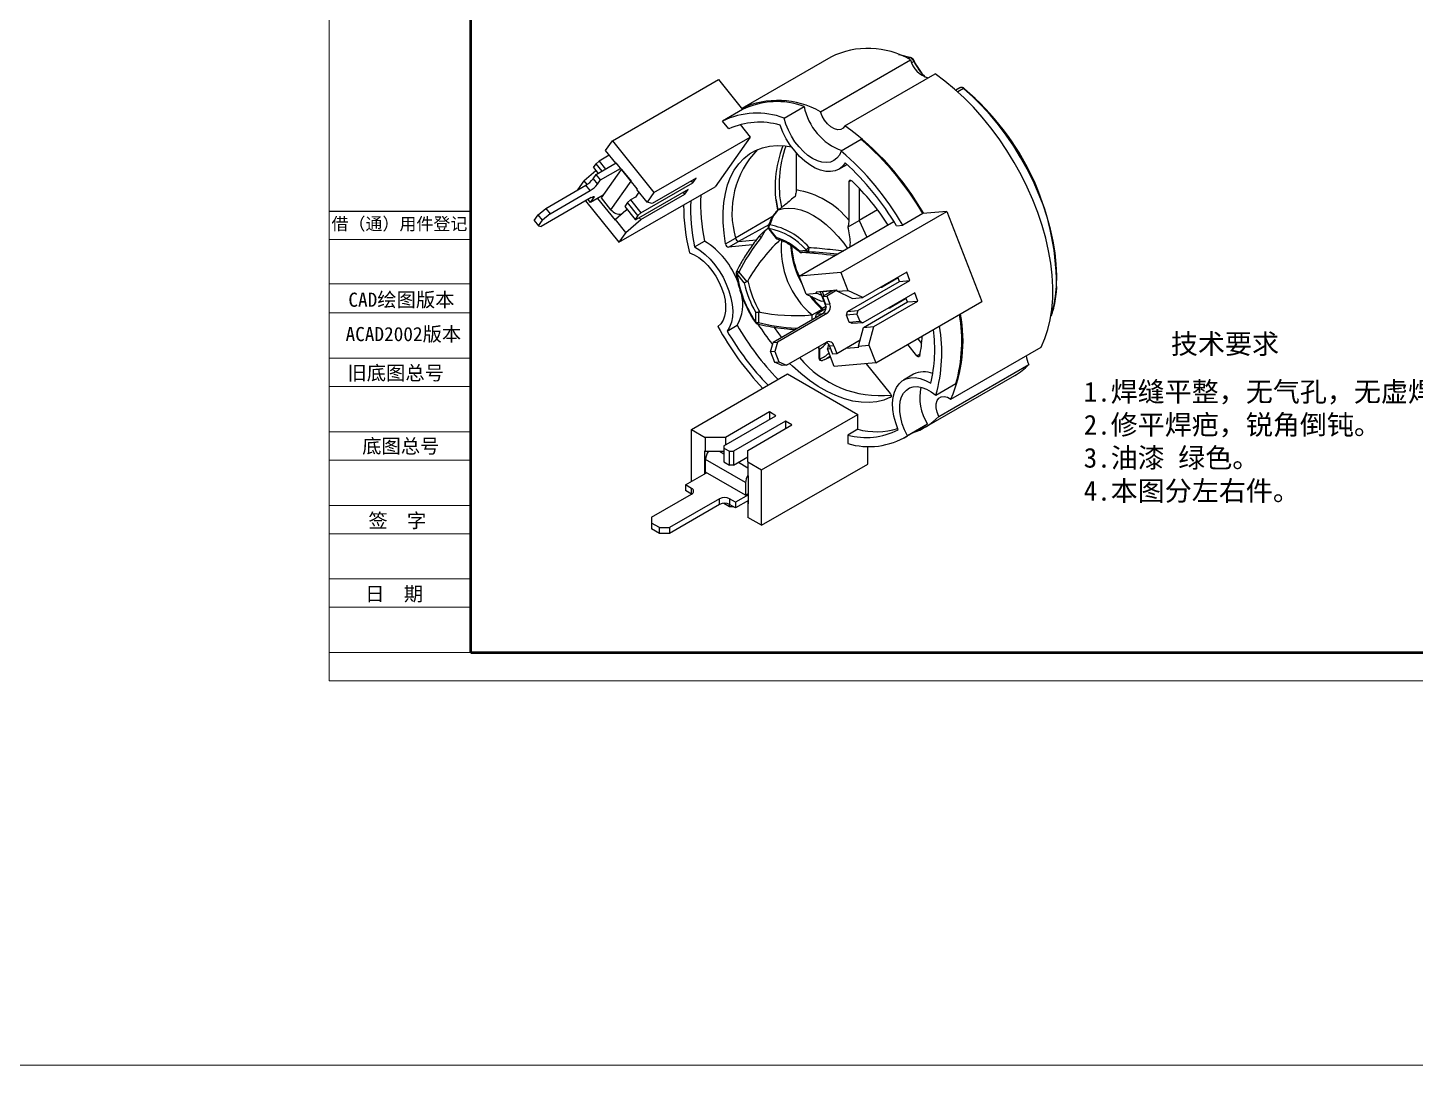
# Model space of a CAD drawing. Header units: millimetres. Extents: x 2517 to 4431, y 863 to 2540.
# Drawn here: x 3152.4 to 3250.5, y 1180.1 to 1253.4 of the extents above; entities that cross this region are included whole.
import ezdxf

# ---------------------------------------------------------------- set-up
doc = ezdxf.new("R2010")
doc.units = ezdxf.units.MM
for name, color, linetype, lineweight in [('实线', 7, 'Continuous', 25), ('尺寸标注', 2, 'Continuous', 9), ('引导线', 6, 'Continuous', 9), ('文本', 3, 'Continuous', 15), ('粗实线', 9, 'Continuous', 50)]:
    doc.layers.add(name, color=color, linetype=linetype, lineweight=lineweight)
doc.styles.get("Standard").update_dxf_attribs({"font": 'simfang.ttf'})

msp = doc.modelspace()

# ---------------------------------------------------------------- linework, layer by layer
at = {"color": 7, "linetype": 'Continuous', "lineweight": 25}
for p, q in [((3209.1746, 1251.3339), (3202.8802, 1247.7002)), ((3208.441, 1247.4707), (3214.8049, 1251.1445)), ((3210.1793, 1246.4671), (3216.5432, 1250.141)), ((3193.7442, 1245.4143), (3201.2395, 1249.7412)), ((3201.2395, 1249.7412), (3202.9443, 1247.6205)), ((3218.3004, 1249.1645), (3218.0076, 1248.9955)), ((3218.3004, 1249.1645), (3218.2955, 1249.1615)), ((3202.9443, 1247.6205), (3201.5301, 1246.8041)), ((3205.8768, 1247.0227), (3207.291, 1247.8391)), ((3201.9764, 1246.2488), (3201.5301, 1246.8041)), ((3202.7653, 1246.5553), (3203.4718, 1245.6764)), ((3193.258, 1244.7226), (3193.7442, 1245.4143)), ((3193.7442, 1245.4143), (3196.6836, 1241.7577)), ((3196.6836, 1241.7577), (3203.4718, 1245.6764)), ((3203.4718, 1245.6764), (3200.9969, 1242.1551)), ((3211.3292, 1245.5079), (3209.915, 1244.6915)), ((3193.5289, 1244.3857), (3192.8161, 1243.9742)), ((3193.9806, 1243.8237), (3193.258, 1244.7226)), ((3206.7292, 1244.5777), (3206.7292, 1241.9374)), ((3192.5848, 1243.2972), (3191.7554, 1242.5846)), ((3192.4095, 1243.5153), (3192.604, 1243.7919)), ((3192.4095, 1243.5153), (3192.7381, 1243.1065)), ((3192.604, 1243.7919), (3192.8161, 1243.9742)), ((3193.0228, 1243.2709), (3192.604, 1243.7919)), ((3192.6052, 1243.0297), (3194.0194, 1243.8462)), ((3192.8161, 1243.9742), (3193.2678, 1243.4123)), ((3192.9114, 1242.6489), (3194.3256, 1243.4653)), ((3192.9726, 1241.3769), (3194.3868, 1243.3891)), ((3195.4891, 1242.0179), (3194.0194, 1243.8462)), ((3194.3868, 1243.3891), (3195.0604, 1242.5511)), ((3209.7458, 1243.4039), (3210.3271, 1243.7395)), ((3189.0343, 1240.6395), (3191.8627, 1242.2723)), ((3191.3128, 1241.9548), (3191.7554, 1242.5846)), ((3191.9582, 1242.3323), (3191.7554, 1242.5846)), ((3192.1689, 1241.8914), (3191.8627, 1242.2723)), ((3192.393, 1242.7279), (3192.6052, 1243.0297)), ((3192.393, 1242.7279), (3192.6992, 1242.347)), ((3192.9114, 1242.6489), (3192.6052, 1243.0297)), ((3192.6992, 1242.347), (3192.9114, 1242.6489)), ((3193.6462, 1240.5389), (3195.0604, 1242.5511)), ((3194.2087, 1238.2364), (3200.9969, 1242.1551)), ((3195.7555, 1240.3176), (3199.4324, 1242.4403)), ((3199.6622, 1242.7673), (3196.551, 1240.9712)), ((3199.4324, 1242.4403), (3199.3257, 1242.573)), ((3199.4324, 1242.4403), (3199.6622, 1242.7673)), ((3210.4768, 1239.7739), (3210.4768, 1242.525)), ((3192.2396, 1241.3941), (3188.7041, 1239.3531)), ((3189.3405, 1240.2586), (3192.1689, 1241.8914)), ((3191.8507, 1241.1696), (3194.2087, 1238.2364)), ((3192.2043, 1241.0449), (3192.0237, 1241.2695)), ((3193.1045, 1241.5646), (3192.2043, 1241.0449)), ((3192.2043, 1241.0449), (3192.4164, 1241.3467)), ((3192.7043, 1241.3335), (3193.9335, 1239.8045)), ((3193.6462, 1240.5389), (3192.9726, 1241.3769)), ((3194.8085, 1241.0495), (3195.0206, 1241.2318)), ((3195.3742, 1241.4359), (3195.0206, 1241.2318)), ((3195.0206, 1241.2318), (3195.7555, 1240.3176)), ((3199.0966, 1241.9624), (3195.4196, 1239.8397)), ((3195.4891, 1242.0179), (3195.4626, 1241.9801)), ((3196.1974, 1241.066), (3195.4626, 1241.9801)), ((3195.7555, 1239.8393), (3198.8667, 1241.6354)), ((3196.6836, 1241.7577), (3196.1974, 1241.066)), ((3198.8667, 1241.6354), (3198.7601, 1241.7681)), ((3198.8667, 1241.6354), (3199.0966, 1241.9624)), ((3188.2211, 1239.7814), (3188.504, 1240.1839)), ((3188.504, 1240.1839), (3189.0343, 1240.6395)), ((3188.8101, 1239.803), (3188.504, 1240.1839)), ((3189.3405, 1240.2586), (3188.8101, 1239.803)), ((3189.0343, 1240.6395), (3189.3405, 1240.2586)), ((3194.7024, 1240.4801), (3193.96, 1239.8422)), ((3194.8085, 1241.0495), (3194.614, 1240.7728)), ((3194.614, 1240.7728), (3195.3489, 1239.8587)), ((3195.5433, 1240.1354), (3194.8085, 1241.0495)), ((3195.7555, 1240.3176), (3195.5433, 1240.1354)), ((3196.551, 1240.9712), (3196.1974, 1241.066)), ((3205.4617, 1240.5283), (3205.4185, 1240.5002)), ((3209.8854, 1236.0961), (3217.3807, 1240.4231)), ((3212.4769, 1240.539), (3211.184, 1239.7747)), ((3215.676, 1240.2706), (3214.2618, 1239.4542)), ((3217.3807, 1240.4231), (3215.676, 1240.2706)), ((3217.3807, 1240.4231), (3219.8556, 1234.0443)), ((3188.2211, 1239.7814), (3188.5273, 1239.4005)), ((3188.5273, 1239.4005), (3188.8101, 1239.803)), ((3188.5273, 1239.4005), (3188.7041, 1239.3531)), ((3193.96, 1239.8422), (3193.9335, 1239.8045)), ((3194.6948, 1238.9281), (3193.96, 1239.8422)), ((3194.6948, 1238.9281), (3195.7555, 1239.8393)), ((3195.5433, 1240.1354), (3195.3489, 1239.8587)), ((3195.3489, 1239.8587), (3195.4196, 1239.8397)), ((3195.7555, 1239.8393), (3195.6488, 1239.972)), ((3204.8032, 1239.2169), (3205.3135, 1238.582)), ((3206.946, 1235.8333), (3213.6417, 1239.6986)), ((3210.4003, 1239.3223), (3211.184, 1239.7747)), ((3213.8154, 1239.4143), (3214.2618, 1239.4542)), ((3194.6948, 1238.9281), (3194.2087, 1238.2364)), ((3199.5435, 1237.9147), (3200.2506, 1238.3229)), ((3201.7477, 1238.1225), (3202.4548, 1238.5307)), ((3201.9562, 1237.8975), (3202.6633, 1238.3057)), ((3202.6633, 1238.3057), (3203.9228, 1238.4183)), ((3204.5338, 1239.0784), (3204.2554, 1238.5839)), ((3204.5338, 1239.0784), (3204.6702, 1239.1946)), ((3204.7887, 1239.1732), (3205.3289, 1238.5012)), ((3203.6542, 1238.0493), (3201.9562, 1237.8975)), ((3206.9427, 1237.6415), (3207.4531, 1237.6871)), ((3207.5851, 1237.5701), (3207.0304, 1237.5205)), ((3203.0606, 1235.3764), (3202.5502, 1236.0113)), ((3202.6821, 1236.1393), (3203.2368, 1235.4493)), ((3209.8854, 1236.0961), (3206.946, 1235.8333)), ((3207.4322, 1234.5803), (3206.946, 1235.8333)), ((3209.8854, 1236.0961), (3210.3715, 1234.8431)), ((3210.3615, 1233.3555), (3214.0384, 1235.4782)), ((3211.0963, 1233.4212), (3214.7733, 1235.5439)), ((3214.5435, 1236.1362), (3211.4322, 1234.3401)), ((3213.9412, 1235.7288), (3212.8098, 1235.0756)), ((3214.0384, 1235.4782), (3213.9223, 1235.7776)), ((3214.0384, 1235.4782), (3214.7733, 1235.5439)), ((3214.7733, 1235.5439), (3214.5435, 1236.1362)), ((3207.4322, 1234.5803), (3208.167, 1234.646)), ((3207.4322, 1234.5803), (3208.4928, 1234.0773)), ((3209.6102, 1234.8458), (3208.1405, 1234.7144)), ((3208.167, 1234.646), (3208.1405, 1234.7144)), ((3208.5329, 1234.4725), (3208.167, 1234.646)), ((3208.429, 1234.7402), (3208.8506, 1233.6537)), ((3208.5692, 1234.7527), (3209.2428, 1234.8129)), ((3209.304, 1234.8184), (3208.5969, 1234.4102)), ((3208.5969, 1234.4102), (3208.9031, 1234.4376)), ((3208.5969, 1234.4102), (3208.809, 1233.8635)), ((3209.6102, 1234.8458), (3208.9031, 1234.4376)), ((3208.9031, 1234.4376), (3209.1152, 1233.8908)), ((3209.2428, 1234.8129), (3209.2522, 1234.7885)), ((3209.6367, 1234.7774), (3209.6102, 1234.8458)), ((3209.6367, 1234.7774), (3210.3715, 1234.8431)), ((3210.6974, 1234.2744), (3209.6367, 1234.7774)), ((3211.4322, 1234.3401), (3210.3715, 1234.8431)), ((3210.6974, 1234.2744), (3211.4322, 1234.3401)), ((3215.1092, 1234.6782), (3211.4322, 1232.5555)), ((3214.6041, 1234.0202), (3214.488, 1234.3196)), ((3215.339, 1234.0859), (3215.1092, 1234.6782)), ((3207.8606, 1233.1013), (3208.5677, 1233.5095)), ((3208.8453, 1233.5558), (3208.1569, 1233.1584)), ((3208.4928, 1234.0773), (3208.6797, 1234.094)), ((3208.5677, 1233.5095), (3208.5677, 1233.3955)), ((3208.5853, 1233.5783), (3208.8259, 1233.7172)), ((3208.5853, 1233.4057), (3208.5853, 1233.5783)), ((3208.809, 1233.8635), (3209.1152, 1233.8908)), ((3210.2908, 1233.0916), (3210.3615, 1233.3555)), ((3210.3615, 1233.3555), (3211.0963, 1233.4212)), ((3211.0963, 1233.4212), (3211.0256, 1233.1573)), ((3211.4929, 1232.2241), (3214.6041, 1234.0202)), ((3212.2277, 1232.2898), (3215.339, 1234.0859)), ((3212.3603, 1229.7174), (3219.8556, 1234.0443)), ((3214.5069, 1234.2708), (3213.3755, 1233.6177)), ((3214.6041, 1234.0202), (3215.339, 1234.0859)), ((3201.8508, 1231.968), (3202.5579, 1232.3762)), ((3203.8752, 1232.5963), (3203.8752, 1233.2769)), ((3204.0683, 1233.306), (3204.0683, 1232.5664)), ((3208.6322, 1233.2037), (3205.0967, 1231.1627)), ((3208.9384, 1233.2311), (3205.4029, 1231.1901)), ((3207.8606, 1232.7582), (3207.8606, 1233.1013)), ((3208.0862, 1232.8945), (3208.1569, 1233.1584)), ((3208.0985, 1232.8956), (3208.0862, 1232.8945)), ((3208.0881, 1232.8896), (3208.0862, 1232.8945)), ((3208.1569, 1233.1584), (3208.6265, 1233.2004)), ((3208.9384, 1233.2311), (3208.6322, 1233.2037)), ((3211.0256, 1233.1573), (3210.2908, 1233.0916)), ((3210.4852, 1232.5904), (3210.2908, 1233.0916)), ((3210.4852, 1232.5904), (3211.2201, 1232.6561)), ((3210.6974, 1232.4898), (3210.4852, 1232.5904)), ((3211.4322, 1232.5555), (3210.6974, 1232.4898)), ((3211.0256, 1233.1573), (3211.2201, 1232.6561)), ((3211.2201, 1232.6561), (3211.4322, 1232.5555)), ((3211.1393, 1230.9046), (3211.4929, 1232.2241)), ((3211.4929, 1232.2241), (3212.2277, 1232.2898)), ((3211.8742, 1230.9703), (3212.2277, 1232.2898)), ((3204.9199, 1230.503), (3205.0967, 1231.1627)), ((3205.2261, 1230.5304), (3204.9199, 1230.503)), ((3204.9199, 1230.503), (3205.2028, 1229.774)), ((3205.0967, 1231.1627), (3205.4029, 1231.1901)), ((3205.4029, 1231.1901), (3205.2261, 1230.5304)), ((3205.2261, 1230.5304), (3205.509, 1229.8014)), ((3206.0393, 1229.5498), (3208.8677, 1231.1827)), ((3208.3225, 1230.8048), (3208.3225, 1230.0767)), ((3208.3811, 1230.6756), (3208.3811, 1229.9951)), ((3209.0217, 1231.0321), (3208.9348, 1230.7075)), ((3208.9348, 1230.7075), (3209.1602, 1230.7277)), ((3209.4209, 1229.4546), (3208.9348, 1230.7075)), ((3209.3981, 1230.9311), (3209.0919, 1230.9038)), ((3209.0919, 1230.9038), (3209.304, 1230.357)), ((3209.304, 1230.357), (3209.6102, 1230.3844)), ((3209.3981, 1230.9311), (3209.6102, 1230.3844)), ((3209.6102, 1230.3844), (3211.2542, 1231.3335)), ((3210.2514, 1230.7545), (3211.1658, 1230.8363)), ((3211.1393, 1230.9046), (3211.8742, 1230.9703)), ((3211.1658, 1230.8363), (3211.1393, 1230.9046)), ((3211.8742, 1230.9703), (3212.3603, 1229.7174)), ((3215.2498, 1230.2233), (3214.6117, 1231.0171)), ((3217.6699, 1227.1609), (3224.0338, 1230.8347)), ((3205.2028, 1229.774), (3205.509, 1229.8014)), ((3205.7331, 1229.5225), (3205.2028, 1229.774)), ((3205.509, 1229.8014), (3206.0393, 1229.5498)), ((3206.0393, 1229.5498), (3205.7331, 1229.5225)), ((3208.5982, 1229.8918), (3208.5872, 1229.8875)), ((3208.7491, 1229.951), (3209.1577, 1230.1329)), ((3212.3603, 1229.7174), (3209.4209, 1229.4546)), ((3211.6878, 1229.6572), (3213.376, 1227.5571)), ((3216.8007, 1225.9243), (3223.1647, 1229.5981)), ((3199.3399, 1225.0112), (3206.1281, 1228.9299)), ((3206.1281, 1228.9299), (3211.0779, 1226.0725)), ((3215.0202, 1228.9135), (3214.3131, 1228.5053)), ((3215.8096, 1225.1428), (3222.1736, 1228.8166)), ((3216.6091, 1227.4382), (3218.0233, 1228.2546)), ((3201.6203, 1223.858), (3205.2973, 1225.9806)), ((3204.8377, 1226.246), (3201.7264, 1224.4499)), ((3205.969, 1225.5928), (3202.2921, 1223.4702)), ((3204.2897, 1222.1537), (3211.0779, 1226.0725)), ((3205.2973, 1225.9806), (3204.8377, 1226.246)), ((3204.8377, 1226.246), (3204.8377, 1225.7153)), ((3206.4287, 1225.3275), (3205.969, 1225.5928)), ((3205.969, 1225.5928), (3205.969, 1225.0622)), ((3211.0779, 1225.0215), (3211.0779, 1226.0725)), ((3199.3399, 1225.0112), (3200.3122, 1224.4499)), ((3199.3399, 1221.3369), (3199.3399, 1225.0112)), ((3203.3174, 1223.5314), (3206.4287, 1225.3275)), ((3211.0779, 1225.0215), (3210.3708, 1224.6132)), ((3210.3708, 1224.6132), (3210.3708, 1224.018)), ((3214.3454, 1224.413), (3215.7596, 1225.2294)), ((3216.0042, 1225.3817), (3214.59, 1224.5653)), ((3216.0042, 1225.3817), (3215.7596, 1225.2294)), ((3201.7264, 1224.4499), (3200.3122, 1224.4499)), ((3200.3122, 1224.4499), (3200.3122, 1223.47)), ((3201.6203, 1223.858), (3201.6203, 1223.6947)), ((3201.6203, 1223.6947), (3202.0092, 1223.4702)), ((3201.6203, 1223.6947), (3201.6203, 1222.7148)), ((3201.7264, 1224.4499), (3201.7264, 1223.9192)), ((3203.3174, 1222.715), (3203.3174, 1223.5314)), ((3211.785, 1222.5613), (3211.785, 1223.8119)), ((3200.2592, 1223.5006), (3200.2592, 1221.8676)), ((3200.2592, 1223.5006), (3200.3122, 1223.47)), ((3200.3122, 1223.47), (3201.6203, 1223.47)), ((3203.1583, 1221.2554), (3200.3299, 1222.8882)), ((3200.3299, 1221.99), (3200.3299, 1222.8882)), ((3201.6203, 1222.7148), (3202.0092, 1222.4903)), ((3202.0092, 1223.4702), (3202.2921, 1223.4702)), ((3202.0092, 1222.4903), (3202.0092, 1223.4702)), ((3202.2921, 1223.4702), (3202.2921, 1222.4903)), ((3202.2921, 1222.4903), (3203.3174, 1223.0822)), ((3203.3174, 1222.715), (3203.3174, 1221.7352)), ((3203.3174, 1222.715), (3204.2897, 1222.1537)), ((3204.2897, 1218.2343), (3211.785, 1222.5613)), ((3198.9157, 1221.092), (3200.4006, 1221.9492)), ((3203.1583, 1220.3572), (3200.3299, 1221.99)), ((3202.2921, 1222.4903), (3202.0092, 1222.4903)), ((3203.3174, 1221.7352), (3203.3704, 1221.7045)), ((3203.3704, 1219.7448), (3203.3704, 1221.7045)), ((3204.2897, 1218.2343), (3204.2897, 1222.1537)), ((3199.3399, 1220.8471), (3198.9157, 1221.092)), ((3198.9157, 1221.092), (3198.9157, 1220.6837)), ((3199.3399, 1220.4388), (3198.9157, 1220.6837)), ((3203.1583, 1221.2554), (3203.1583, 1220.3572)), ((3196.5115, 1218.806), (3199.3399, 1220.4389)), ((3201.3198, 1220.1123), (3197.7843, 1218.0713)), ((3201.3198, 1219.704), (3197.7843, 1217.663)), ((3201.3198, 1219.704), (3201.3198, 1220.1123)), ((3201.6203, 1219.7869), (3201.6203, 1219.7753)), ((3202.0092, 1219.5508), (3201.6203, 1219.7753)), ((3202.0092, 1219.5508), (3202.0092, 1219.7137)), ((3202.4512, 1219.8674), (3202.0269, 1220.1123)), ((3202.0269, 1220.1123), (3202.0269, 1219.704)), ((3202.4512, 1219.4591), (3202.0269, 1219.704)), ((3203.3704, 1220.398), (3202.4512, 1219.8674)), ((3203.3704, 1219.9898), (3202.4512, 1219.4591)), ((3202.4512, 1219.8674), (3202.4512, 1219.4591)), ((3203.1583, 1220.3572), (3203.3704, 1220.4797)), ((3203.3174, 1219.9591), (3203.3174, 1219.7755)), ((3203.3174, 1219.7755), (3203.3174, 1218.7956)), ((3203.3174, 1219.7755), (3203.3704, 1219.7448)), ((3196.5115, 1218.806), (3196.5115, 1218.3978)), ((3202.2921, 1219.5508), (3202.0092, 1219.5508)), ((3202.2921, 1219.5509), (3202.2921, 1219.5508)), ((3202.2921, 1219.5508), (3202.2922, 1219.5509)), ((3204.2897, 1218.2343), (3203.3174, 1218.7956)), ((3197.0772, 1218.0713), (3196.5115, 1218.3978)), ((3196.5115, 1218.3978), (3196.5115, 1217.9896)), ((3197.0772, 1217.663), (3196.5115, 1217.9896)), ((3197.0772, 1218.0713), (3197.7843, 1218.0713)), ((3197.0772, 1217.663), (3197.0772, 1218.0713)), ((3197.7843, 1217.663), (3197.0772, 1217.663)), ((3197.7843, 1218.0713), (3197.7843, 1217.663))]:
    msp.add_line(p, q, dxfattribs=at)
at = {"color": 8, "linetype": 'Continuous', "lineweight": 25}
for p, q in [((3214.6385, 1251.2205), (3214.7644, 1251.2932)), ((3215.0437, 1251.0244), (3214.8853, 1250.933)), ((3218.5637, 1249.0999), (3218.1552, 1248.864)), ((3210.4768, 1242.525), (3210.6183, 1242.6067)), ((3192.4164, 1241.3467), (3192.3382, 1241.444)), ((3195.6195, 1241.7849), (3195.3742, 1241.4359)), ((3211.184, 1242.0615), (3211.184, 1239.7747)), ((3194.771, 1240.5776), (3194.7024, 1240.4801)), ((3205.0985, 1240.0975), (3202.4548, 1238.5307)), ((3204.7925, 1239.4767), (3202.6633, 1238.3057)), ((3211.184, 1239.7747), (3211.7288, 1238.5943)), ((3208.5692, 1234.7527), (3208.6828, 1234.4598)), ((3212.7019, 1235.066), (3212.8098, 1235.0756)), ((3213.2676, 1233.608), (3213.3755, 1233.6177)), ((3224.7367, 1233.0662), (3224.7758, 1233.0888)), ((3206.748, 1232.1597), (3206.8035, 1232.148)), ((3215.3188, 1231.4253), (3215.5976, 1231.0784)), ((3215.2498, 1230.2233), (3215.4914, 1230.3628)), ((3213.4017, 1227.2814), (3213.4087, 1227.2854)), ((3201.3021, 1223.47), (3201.6203, 1223.2863)), ((3202.6456, 1222.6944), (3203.3174, 1222.3066)), ((3199.3399, 1220.4389), (3199.3399, 1220.8471))]:
    msp.add_line(p, q, dxfattribs=at)
at = {"color": 7, "linetype": 'Continuous', "lineweight": 25, "flags": 128}
for points in [[(3214.7644, 1251.2932), (3214.1239, 1251.4623), (3213.9496, 1251.4974)], [(3224.0338, 1230.8347), (3224.3006, 1231.4284), (3224.5173, 1232.0723), (3224.6827, 1232.7627), (3224.7958, 1233.4954), (3224.8559, 1234.2664), (3224.8628, 1235.0711), (3224.8163, 1235.9048), (3224.7168, 1236.7627), (3224.5648, 1237.6398), (3224.3612, 1238.5311), (3224.1072, 1239.4314), (3223.8042, 1240.3353), (3223.4541, 1241.2378), (3223.0588, 1242.1335), (3222.6206, 1243.0173), (3222.1421, 1243.884), (3221.6261, 1244.7286), (3221.0756, 1245.5462), (3220.4937, 1246.332), (3219.8838, 1247.0815), (3219.2495, 1247.7904), (3218.5944, 1248.4545), (3217.9224, 1249.0699), (3217.2374, 1249.6332), (3216.5432, 1250.141)], [(3224.7758, 1233.0888), (3224.9456, 1233.7316), (3225.0647, 1234.4168), (3225.1324, 1235.14), (3225.1483, 1235.8969), (3225.1124, 1236.6829), (3225.0247, 1237.4931), (3224.886, 1238.3226), (3224.6969, 1239.1663), (3224.4587, 1240.0191), (3224.1728, 1240.8757), (3223.841, 1241.7309), (3223.4653, 1242.5795), (3223.048, 1243.4163), (3222.5916, 1244.2361), (3222.099, 1245.0339), (3221.5731, 1245.805), (3221.0172, 1246.5445), (3220.4347, 1247.2479), (3219.8291, 1247.9109), (3219.2042, 1248.5295), (3218.5637, 1249.0999)], [(3210.1793, 1246.4671), (3210.052, 1246.3028), (3209.877, 1246.2106), (3209.6655, 1246.1965), (3209.4312, 1246.2614), (3209.1891, 1246.4012), (3208.9547, 1246.6068), (3208.7432, 1246.8651), (3208.5682, 1247.1593), (3208.441, 1247.4707)], [(3210.2032, 1243.852), (3210.0023, 1243.6004), (3209.7579, 1243.411), (3209.4749, 1243.2878), (3209.1592, 1243.2334), (3208.8174, 1243.2487), (3208.4566, 1243.3336), (3208.0841, 1243.4863), (3207.7077, 1243.7036), (3207.3353, 1243.981), (3206.9744, 1244.3127), (3206.6326, 1244.692), (3206.3169, 1245.1109), (3206.034, 1245.5608), (3205.7895, 1246.0324), (3205.5886, 1246.5159)], [(3209.915, 1244.6915), (3209.7881, 1244.4086), (3209.6144, 1244.1801), (3209.3982, 1244.0116), (3209.1449, 1243.9073), (3208.8607, 1243.8697), (3208.5527, 1243.8999), (3208.2284, 1243.997), (3207.8959, 1244.1587), (3207.5634, 1244.3809), (3207.2391, 1244.6582), (3206.9311, 1244.9837), (3206.6469, 1245.3493), (3206.3936, 1245.7461), (3206.1774, 1246.1642), (3206.0037, 1246.5933), (3205.8768, 1247.0227)], [(3201.7477, 1238.1225), (3201.6348, 1238.8929), (3201.5762, 1239.6407), (3201.5724, 1240.3601), (3201.6233, 1241.0455), (3201.7286, 1241.6915), (3201.8875, 1242.2931), (3202.0987, 1242.8456), (3202.3606, 1243.3447), (3202.6711, 1243.7865), (3203.0279, 1244.1676), (3203.4281, 1244.485), (3203.8686, 1244.7363), (3204.346, 1244.9194), (3204.8566, 1245.0329), (3205.3963, 1245.0761), (3205.9611, 1245.0484), (3206.4104, 1244.979)], [(3210.4768, 1242.525), (3210.4807, 1242.5606), (3210.492, 1242.5898), (3210.5101, 1242.6111), (3210.5341, 1242.6232), (3210.5627, 1242.6256), (3210.5943, 1242.6182), (3210.6272, 1242.6012), (3210.6596, 1242.5757)], [(3192.2396, 1241.3941), (3192.3052, 1241.4291), (3192.3615, 1241.4531), (3192.4062, 1241.4651), (3192.4378, 1241.4648), (3192.455, 1241.4521), (3192.4571, 1241.4274), (3192.4441, 1241.3919), (3192.4164, 1241.3467)], [(3205.3105, 1241.2636), (3205.3163, 1241.2175), (3205.4291, 1240.493)], [(3199.1827, 1237.4982), (3199.5133, 1237.3585), (3199.8467, 1237.1567), (3200.1748, 1236.8978), (3200.4893, 1236.5882), (3200.7826, 1236.2355), (3201.0473, 1235.8484), (3201.277, 1235.4365), (3201.466, 1235.0101), (3201.6095, 1234.5796), (3201.7041, 1234.1556), (3201.7474, 1233.7488), (3201.7383, 1233.369), (3201.6771, 1233.0258), (3201.5652, 1232.7275), (3201.4055, 1232.4816), (3201.2018, 1232.2942)], [(3199.5435, 1237.9147), (3199.9196, 1237.6805), (3200.2896, 1237.3876), (3200.646, 1237.0422), (3200.9813, 1236.6513), (3201.2887, 1236.223), (3201.5617, 1235.7662), (3201.7947, 1235.2904), (3201.9829, 1234.8054), (3202.1224, 1234.3212), (3202.2102, 1233.8479), (3202.2447, 1233.3952), (3202.225, 1232.9725), (3202.1516, 1232.5886), (3202.026, 1232.2515), (3201.8508, 1231.968)], [(3205.1701, 1232.2223), (3205.49, 1231.784), (3205.7006, 1231.5113)], [(3213.4017, 1227.2814), (3212.9293, 1227.0886), (3212.4231, 1226.9652), (3211.8872, 1226.9122), (3211.3257, 1226.9299), (3210.743, 1227.0182), (3210.1436, 1227.1764), (3209.5322, 1227.4034), (3208.9135, 1227.6973), (3208.2925, 1228.0558), (3207.6738, 1228.4762), (3207.0624, 1228.9551), (3206.4631, 1229.4889), (3206.265, 1229.6801)], [(3209.1048, 1230.1619), (3208.8632, 1230.0067), (3208.5982, 1229.8918)], [(3215.4583, 1230.2076), (3215.4472, 1230.1782), (3215.4292, 1230.1567), (3215.4054, 1230.1443), (3215.3769, 1230.1416), (3215.3454, 1230.1488), (3215.3125, 1230.1655), (3215.28, 1230.1908), (3215.2498, 1230.2233)], [(3213.9411, 1224.9884), (3213.7658, 1225.4742), (3213.6402, 1225.9564), (3213.5668, 1226.425), (3213.5471, 1226.8704), (3213.5816, 1227.2833), (3213.6695, 1227.6552), (3213.8089, 1227.9783), (3213.9971, 1228.2461), (3214.2301, 1228.4529), (3214.5031, 1228.5945), (3214.8105, 1228.6679), (3215.1458, 1228.6716), (3215.5022, 1228.6056), (3215.8722, 1228.4712), (3216.2483, 1228.2712)], [(3213.376, 1227.5571), (3213.4024, 1227.5192), (3213.4235, 1227.4778), (3213.4382, 1227.4353), (3213.4458, 1227.3939), (3213.4457, 1227.3559), (3213.4379, 1227.3234), (3213.423, 1227.2981), (3213.4017, 1227.2814)], [(3214.59, 1224.5653), (3214.3863, 1224.9879), (3214.2266, 1225.4182), (3214.1147, 1225.8456), (3214.0535, 1226.2596), (3214.0444, 1226.6498), (3214.0877, 1227.0067), (3214.1823, 1227.3215), (3214.3258, 1227.5863), (3214.5148, 1227.7946), (3214.7445, 1227.9412), (3215.0092, 1228.0226), (3215.3025, 1228.0367), (3215.6171, 1227.9832), (3215.9451, 1227.8633), (3216.2785, 1227.6802), (3216.6091, 1227.4382)], [(3216.8007, 1225.9243), (3216.686, 1226.2367), (3216.6286, 1226.5415), (3216.6322, 1226.819), (3216.6966, 1227.0513), (3216.8177, 1227.2236), (3216.9876, 1227.3246), (3217.1954, 1227.348), (3217.4279, 1227.2923), (3217.6699, 1227.1609)]]:
    msp.add_lwpolyline(points, dxfattribs=at)
at = {"color": 8, "linetype": 'Continuous', "lineweight": 25, "flags": 128}
for points in [[(3218.5637, 1249.0999), (3218.5772, 1249.1065), (3218.5896, 1249.1101), (3218.6003, 1249.1107), (3218.6091, 1249.1081), (3218.6123, 1249.1059)], [(3205.4617, 1240.5283), (3205.8245, 1240.6278), (3206.2157, 1240.6605), (3206.6301, 1240.626), (3207.0622, 1240.5248), (3207.5063, 1240.3582), (3207.9563, 1240.1285), (3208.4063, 1239.8386), (3208.8504, 1239.4926), (3209.2825, 1239.0949), (3209.6969, 1238.6508), (3210.0881, 1238.1664), (3210.3508, 1237.7988)], [(3203.8752, 1232.5963), (3203.8613, 1232.5835), (3203.8528, 1232.574), (3203.85, 1232.568), (3203.8503, 1232.5668)], [(3204.0683, 1232.5664), (3204.0446, 1232.529), (3204.0189, 1232.5017), (3203.993, 1232.4863), (3203.9688, 1232.4839), (3203.9659, 1232.4845)], [(3209.1368, 1230.1869), (3209.1053, 1230.1623), (3209.1048, 1230.1619)]]:
    msp.add_lwpolyline(points, dxfattribs=at)
at = {"color": 7, "linetype": 'Continuous', "lineweight": 25}
for centre, radius, start, end in [((3211.8117, 1245.9446), 5.9998, 60.073331, 116.073192), ((3214.7946, 1251.246), 0.056, 74.014656, 122.692605), ((3214.5623, 1250.8036), 0.5296, 24.635047, 67.574591), ((3216.4966, 1251.5542), 1.7406, 193.613544, 255.768016), ((3219.6968, 1253.4173), 5.2086, 207.110813, 222.215174), ((3218.5866, 1249.083), 0.0345, 338.303987, 41.711982), ((3206.9444, 1235.1244), 18.1871, 0.257504, 50.066974), ((3205.4386, 1242.1892), 6.0752, 60.383272, 114.900686), ((3205.3716, 1242.6808), 5.5039, 69.589752, 116.168793), ((3203.9574, 1241.8643), 5.5039, 69.589752, 116.168793), ((3211.3861, 1248.639), 4.1725, 191.052003, 250.01883), ((3204.1321, 1241.6545), 5.0749, 73.32093, 115.136242), ((3198.8449, 1230.6948), 19.4225, 29.559115, 54.298223), ((3198.1225, 1230.1244), 20.2749, 30.028875, 49.354074), ((3208.6086, 1240.3379), 6.4136, 136.005797, 196.366327), ((3213.2101, 1242.1342), 7.9695, 158.434613, 191.808025), ((3213.6116, 1242.3063), 8.0858, 160.21263, 191.427531), ((3196.7083, 1229.3079), 20.2749, 30.028875, 49.354074), ((3197.1252, 1229.5176), 19.4038, 30.666497, 47.624168), ((3190.9062, 1243.9221), 1.9071, 300.104393, 321.22944), ((3191.2124, 1243.5412), 1.9071, 300.104273, 321.22956), ((3199.7749, 1231.0253), 15.871, 32.086923, 46.699647), ((3212.2564, 1240.5597), 12.9852, 177.318832, 191.753147), ((3212.9636, 1240.9679), 12.9852, 177.318832, 191.753147), ((3205.7965, 1235.994), 6.0161, 38.924352, 81.081025), ((3194.2901, 1241.0377), 0.8145, 217.766026, 278.802634), ((3213.6017, 1240.9555), 14.8277, 180.322625, 193.48352), ((3204.9446, 1239.2985), 0.2, 164.343876, 218.794572), ((3205.0348, 1239.2863), 0.2418, 129.530969, 196.668105), ((3203.8843, 1234.5652), 4.7416, 41.179152, 78.826225), ((3203.9263, 1234.6399), 4.9263, 41.179142, 78.826235), ((3197.3024, 1233.5053), 5.6481, 19.668274, 58.535357), ((3202.7101, 1238.5581), 0.2567, 186.125482, 259.503875), ((3204.0187, 1238.3243), 0.3513, 47.639612, 74.760266), ((3204.0807, 1234.5651), 4.2018, 47.067314, 72.938062), ((3211.8098, 1237.8031), 6.1403, 174.672792, 229.971494), ((3202.003, 1238.1499), 0.2567, 186.125482, 259.503875), ((3212.3975, 1238.3324), 6.0638, 182.853318, 210.376608), ((3212.047, 1238.2346), 5.6405, 182.535903, 205.565755), ((3207.904, 1237.453), 0.5081, 122.097305, 152.559076), ((3207.6184, 1237.7406), 0.1738, 197.941446, 258.925248), ((3207.0935, 1237.8075), 0.5459, 334.226193, 7.995807), ((3202.6916, 1236.093), 0.2, 153.569564, 186.879224), ((3203.0806, 1235.5964), 0.6734, 126.275427, 141.962018), ((3210.526, 1237.1413), 8.0554, 188.063818, 214.347538), ((3210.0751, 1236.8902), 7.176, 192.177857, 210.2335), ((3210.0201, 1236.8536), 6.8368, 191.190321, 211.221038), ((3200.185, 1233.8293), 2.7824, 328.51584, 16.14674), ((3212.7848, 1238.2737), 6.3626, 216.876462, 228.485549), ((3212.6852, 1238.2114), 6.1866, 218.027058, 228.493986), ((3212.7455, 1235.1858), 0.1276, 246.462278, 300.286119), ((3208.3129, 1233.6428), 0.5429, 306.023245, 23.976301), ((3208.6191, 1233.6702), 0.5429, 306.023271, 23.976275), ((3213.3112, 1233.7278), 0.1275, 246.461821, 300.286576), ((3219.7991, 1242.3693), 19.928, 210.096839, 223.94764), ((3204.0166, 1232.678), 0.2, 213.754128, 255.322556), ((3204.0162, 1232.869), 0.307, 242.643118, 279.770998), ((3218.13, 1241.4595), 16.7279, 212.545539, 218.610397), ((3208.1993, 1231.2604), 10.3198, 336.593803, 10.662933), ((3207.2048, 1231.2711), 11.2312, 344.419766, 9.552164), ((3219.9145, 1242.466), 21.2985, 208.527533, 223.105419), ((3219.092, 1241.9611), 19.928, 210.096839, 223.94764), ((3207.8905, 1231.8629), 7.7467, 347.66172, 358.104252), ((3205.753, 1230.6915), 10.7707, 347.014281, 7.352117), ((3205.7906, 1230.4547), 11.2312, 344.419766, 9.552164), ((3208.659, 1230.7568), 0.4572, 18.753708, 65.338738), ((3209.0297, 1230.8393), 0.3797, 14.001639, 115.250727), ((3212.6832, 1234.8121), 7.4116, 219.594404, 275.839191), ((3208.5225, 1230.0767), 0.2, 180, 288.87027), ((3219.959, 1232.6446), 4.4224, 300.050217, 316.458515), ((3224.8403, 1230.3977), 1.8566, 185.097288, 205.510322), ((3215.7519, 1227.4366), 1.6482, 67.135876, 116.355045), ((3218.9229, 1227.2403), 3.4602, 167.308206, 212.488393), ((3213.6144, 1228.9479), 4.3926, 287.767532, 316.500089), ((3211.674, 1229.3875), 4.9489, 254.732392, 297.26428), ((3211.8745, 1228.9627), 5.1682, 253.085116, 301.696849), ((3212.3987, 1230.0174), 5.1676, 255.191456, 286.963791), ((3201.39, 1222.8415), 1.0612, 143.67853, 177.473442), ((3204.1861, 1221.2164), 1.0285, 147.628898, 177.827163), ((3199.2625, 1220.643), 0.2183, 290.78338, 69.216782), ((3201.6734, 1219.4299), 0.7685, 62.609581, 117.390361), ((3201.6734, 1219.0217), 0.7685, 62.609581, 117.390361)]:
    msp.add_arc(centre, radius, start, end, dxfattribs=at)
at = {"color": 8, "linetype": 'Continuous', "lineweight": 25}
for centre, radius, start, end in [((3214.9937, 1251.1337), 0.1202, 294.576426, 314.930745), ((3219.5304, 1253.3214), 5.0405, 207.110733, 222.222083), ((3218.3859, 1248.9442), 0.2363, 41.203774, 111.206504), ((3204.9198, 1239.3019), 0.1753, 102.820976, 163.203951), ((3204.8356, 1239.1819), 0.0477, 132.828644, 190.531023), ((3202.5707, 1236.0888), 0.0801, 194.257424, 255.154306), ((3202.5457, 1235.9556), 0.2288, 53.392648, 98.330356), ((3224.6119, 1233.1355), 0.1705, 312.734019, 344.093075), ((3224.7478, 1233.1407), 0.059, 298.41953, 341.376499), ((3206.5207, 1232.2208), 0.2354, 329.699694, 344.941624), ((3207.5621, 1232.0556), 1.6047, 300.690199, 325.766887), ((3207.8238, 1231.628), 1.7254, 288.844257, 315.241914), ((3208.4231, 1230.087), 0.101, 185.844965, 245.474598), ((3208.5454, 1230.0586), 0.1761, 201.124502, 283.736778)]:
    msp.add_arc(centre, radius, start, end, dxfattribs=at)
at = {"color": 7, "linetype": 'Continuous', "lineweight": 25}
for centre, major_axis, ratio, start_param, end_param in [((3204.825, 1239.0684), (0.3174, 0.2397), 0.4912426, 1.4401933, 1.6904085), ((3211.5016, 1237.972), (9.0703, 6.8524), 0.4858011, 2.0670757, 2.3691652), ((3209.5642, 1236.4866), (6.6, 4.9842), 0.490641, 1.8173305, 2.3091533), ((3209.5642, 1236.7776), (7.0383, -0.7135), 0.072975, 1.5907298, 1.9319862), ((3211.8628, 1237.0409), (11.0098, 2.0514), 0.4062791, 3.8530888, 4.1551784), ((3209.4915, 1236.6741), (8.0095, 1.4985), 0.4102814, 3.9122862, 4.4313347)]:
    msp.add_ellipse(centre, major_axis=major_axis, ratio=ratio, start_param=start_param, end_param=end_param, dxfattribs=at)
at = {"color": 8, "linetype": 'Continuous', "lineweight": 25}
msp.add_ellipse((3211.5016, 1236.5269), major_axis=(9.6616, -0.984), ratio=0.0724335, start_param=1.7687451, end_param=1.9955453, dxfattribs=at)
at = {"color": 7, "linetype": 'Continuous', "lineweight": 25}
for points, knots in [([(3215.0786, 1251.0486), (3215.0645, 1251.0734), (3215.0257, 1251.1414), (3214.9361, 1251.2415), (3214.8533, 1251.2799), (3214.81, 1251.2999)], [0, 0, 0, 0, 0.2140915, 0.5891567, 1, 1, 1, 1]), ([(3218.6123, 1249.1059), (3218.5907, 1249.1223), (3218.5348, 1249.1646), (3218.4414, 1249.1963), (3218.3442, 1249.1909), (3218.2967, 1249.161), (3218.2764, 1249.1482)], [0, 0, 0, 0, 0.2041754, 0.527698, 0.7975155, 1, 1, 1, 1]), ([(3206.6527, 1241.4858), (3206.5473, 1241.3938), (3206.3349, 1241.2084), (3206.0242, 1240.9519), (3205.7692, 1240.7507), (3205.5968, 1240.6201), (3205.5014, 1240.5553), (3205.4617, 1240.5283)], [0, 0, 0, 0, 0.3085887, 0.6220203, 0.8004309, 0.9168803, 1, 1, 1, 1]), ([(3206.7292, 1241.9374), (3206.7278, 1241.8915), (3206.7236, 1241.7489), (3206.6813, 1241.5921), (3206.6527, 1241.4858)], [0, 0, 0, 0, 0.3216768, 1, 1, 1, 1]), ([(3205.3733, 1240.4636), (3205.3264, 1240.4106), (3205.1872, 1240.2527), (3204.9954, 1239.9619), (3204.8402, 1239.6385), (3204.7747, 1239.4262), (3204.752, 1239.3525)], [0, 0, 0, 0, 0.1726501, 0.5134072, 0.8312027, 1, 1, 1, 1]), ([(3205.4185, 1240.5002), (3205.3905, 1240.4675), (3205.2303, 1240.2805), (3205.0264, 1239.959), (3204.9211, 1239.6072), (3204.8809, 1239.4728)], [0, 0, 0, 0, 0.1155837, 0.6619956, 1, 1, 1, 1]), ([(3205.3727, 1240.4642), (3205.3745, 1240.4663), (3205.3782, 1240.4702), (3205.3876, 1240.4783), (3205.3998, 1240.4875), (3205.4105, 1240.4949), (3205.4169, 1240.4991), (3205.4185, 1240.5002)], [0, 0, 0, 0, 0.2276627, 0.4399581, 0.652947, 0.9143083, 1, 1, 1, 1]), ([(3210.4003, 1239.3223), (3210.4325, 1239.4456), (3210.4735, 1239.6023), (3210.4763, 1239.7437), (3210.4768, 1239.7739)], [0, 0, 0, 0, 0.7864414, 1, 1, 1, 1]), ([(3210.5273, 1237.9007), (3210.5374, 1237.9625), (3210.576, 1238.1988), (3210.5289, 1238.6387), (3210.4656, 1239.0497), (3210.411, 1239.2777), (3210.4003, 1239.3223)], [0, 0, 0, 0, 0.13486749, 0.51523478, 0.90512502, 1, 1, 1, 1]), ([(3204.1077, 1238.6613), (3203.9932, 1238.5129), (3203.6713, 1238.0957), (3203.1954, 1237.4003), (3202.7857, 1236.7161), (3202.5774, 1236.3089), (3202.5125, 1236.182)], [0, 0, 0, 0, 0.189929, 0.5341095, 0.85479, 1, 1, 1, 1]), ([(3204.1111, 1238.6633), (3204.2015, 1238.7599), (3204.3352, 1238.9027), (3204.4852, 1239.0354), (3204.5338, 1239.0784)], [0, 0, 0, 0, 0.6759664, 1, 1, 1, 1]), ([(3205.3135, 1238.582), (3205.3134, 1238.5811), (3205.311, 1238.5608), (3205.3131, 1238.5267), (3205.3317, 1238.491), (3205.3554, 1238.4841), (3205.3673, 1238.4806)], [0, 0, 0, 0, 0.0152457, 0.3658318, 0.6825499, 1, 1, 1, 1]), ([(3205.36, 1238.4804), (3205.4048, 1238.4688), (3205.5655, 1238.4273), (3205.8531, 1238.3142), (3206.2212, 1238.1215), (3206.591, 1237.8736), (3206.846, 1237.6693), (3206.9761, 1237.5513), (3206.9867, 1237.5417)], [0, 0, 0, 0, 0.0864279, 0.3101177, 0.5335044, 0.7567533, 0.9801176, 1, 1, 1, 1]), ([(3206.9427, 1237.6415), (3206.9428, 1237.6405), (3206.9454, 1237.6173), (3206.9567, 1237.5778), (3206.9872, 1237.5353), (3207.016, 1237.5254), (3207.0304, 1237.5205)], [0, 0, 0, 0, 0.0152457, 0.3658318, 0.6825499, 1, 1, 1, 1]), ([(3207.0304, 1237.5205), (3207.0453, 1237.5184), (3207.0731, 1237.5144), (3207.1091, 1237.5115), (3207.1257, 1237.5102)], [0, 0, 0, 0, 0.5381192, 1, 1, 1, 1]), ([(3202.493, 1236.069), (3202.5054, 1235.9773), (3202.541, 1235.7119), (3202.6357, 1235.2613), (3202.7905, 1234.7202), (3202.9887, 1234.178), (3203.227, 1233.6418), (3203.4978, 1233.1273), (3203.7137, 1232.7726), (3203.8335, 1232.5922), (3203.8503, 1232.5668)], [0, 0, 0, 0, 0.0796816, 0.2307102, 0.3816475, 0.5324679, 0.6832008, 0.8338832, 0.9766483, 1, 1, 1, 1]), ([(3203.2368, 1235.4493), (3203.2154, 1235.4392), (3203.1728, 1235.4192), (3203.1113, 1235.3939), (3203.0764, 1235.3813), (3203.0612, 1235.3766), (3203.0606, 1235.3764)], [0, 0, 0, 0, 0.3174509, 0.6341683, 0.9847524, 1, 1, 1, 1]), ([(3203.2368, 1235.4493), (3203.2538, 1235.4602), (3203.2853, 1235.4806), (3203.3045, 1235.5122), (3203.3134, 1235.5268)], [0, 0, 0, 0, 0.5381188, 1, 1, 1, 1]), ([(3224.8036, 1233.1218), (3224.8351, 1233.227), (3224.9262, 1233.5316), (3225.0402, 1234.0672), (3225.1247, 1234.6271), (3225.1446, 1234.987), (3225.1515, 1235.1118)], [0, 0, 0, 0, 0.1724147, 0.4992954, 0.8263405, 1, 1, 1, 1]), ([(3204.1735, 1233.3098), (3204.155, 1233.3129), (3204.121, 1233.3186), (3204.0848, 1233.31), (3204.0683, 1233.306)], [0, 0, 0, 0, 0.5436457, 1, 1, 1, 1]), ([(3204.0683, 1233.306), (3204.0457, 1233.2993), (3204.0005, 1233.2858), (3203.9331, 1233.2757), (3203.8936, 1233.2751), (3203.8759, 1233.2768), (3203.8752, 1233.2769)], [0, 0, 0, 0, 0.3174511, 0.6341677, 0.9847531, 1, 1, 1, 1]), ([(3203.9659, 1232.4845), (3204.1027, 1232.4504), (3204.5092, 1232.3491), (3205.2229, 1232.2194), (3205.9954, 1232.1218), (3206.4925, 1232.0855), (3206.6835, 1232.0716)], [0, 0, 0, 0, 0.1568188, 0.4661198, 0.7949863, 1, 1, 1, 1]), ([(3224.7389, 1233.0223), (3224.7432, 1233.0251), (3224.777, 1233.0465), (3224.7912, 1233.0867), (3224.8036, 1233.1218)], [0, 0, 0, 0, 0.1275467, 1, 1, 1, 1]), ([(3208.3811, 1230.6756), (3208.3804, 1230.6764), (3208.3629, 1230.695), (3208.3367, 1230.7335), (3208.3184, 1230.7932), (3208.3257, 1230.8285), (3208.3294, 1230.8462)], [0, 0, 0, 0, 0.0152469, 0.3658323, 0.6825489, 1, 1, 1, 1]), ([(3208.3294, 1230.8462), (3208.3346, 1230.8598), (3208.3406, 1230.8751), (3208.3461, 1230.8812), (3208.3468, 1230.8819)], [0, 0, 0, 0, 0.8854292, 1, 1, 1, 1])]:
    msp.add_open_spline(points, degree=3, knots=knots, dxfattribs=at)
at = {"color": 8, "linetype": 'Continuous', "lineweight": 25}
msp.add_open_spline([(3207.6341, 1237.8834), (3207.6861, 1237.879), (3208.2611, 1237.8301), (3209.0903, 1237.753), (3209.8367, 1237.6734), (3210.0872, 1237.6466)], degree=3, knots=[0, 0, 0, 0, 0.0620597, 0.6852962, 1, 1, 1, 1], dxfattribs=at)
at = {"layer": '实线'}
for p, q in [((3173.7328, 1240.4442), (3183.7328, 1240.4442)), ((3183.7328, 1209.2442), (3183.7328, 1231.6442)), ((3183.7328, 1231.6442), (3183.7328, 1209.2442))]:
    msp.add_line(p, q, dxfattribs=at)
at = {"layer": '尺寸标注', "ltscale": 0.2}
msp.add_line((3054.3981, 1180.07), (3645.4033, 1180.07), dxfattribs=at)
at = {"layer": '引导线'}
for p, q in [((3173.7328, 1207.2442), (3173.7328, 1326.0442)), ((3183.7328, 1238.4442), (3173.7328, 1238.4442)), ((3183.7328, 1235.3084), (3173.7328, 1235.3084)), ((3183.7328, 1233.2442), (3173.7328, 1233.2442)), ((3183.7328, 1230.0442), (3173.7328, 1230.0442)), ((3183.7328, 1228.0442), (3173.7328, 1228.0442)), ((3183.7328, 1224.8442), (3173.7328, 1224.8442)), ((3183.7328, 1222.8442), (3173.7328, 1222.8442)), ((3183.7328, 1219.6442), (3173.7328, 1219.6442)), ((3183.7328, 1217.6442), (3173.7328, 1217.6442)), ((3183.7328, 1214.4442), (3173.7328, 1214.4442)), ((3183.7328, 1212.4442), (3173.7328, 1212.4442)), ((3183.7328, 1209.2442), (3173.7328, 1209.2442)), ((3173.7328, 1207.2442), (3341.7328, 1207.2442))]:
    msp.add_line(p, q, dxfattribs=at)
at = {"layer": '粗实线'}
for q in [(3183.7328, 1324.0442), (3339.7328, 1209.2442)]:
    msp.add_line((3183.7328, 1209.2442), q, dxfattribs=at)

# ---------------------------------------------------------------- texts
at = {"layer": '文本', "ltscale": 0.2, "attachment_point": 5}
for s, insert, char_height, width in [('借（通）用件登记', (3178.6978, 1239.4866), 0.88, 20.45144), ('CAD绘图版本', (3178.8399, 1234.1222), 1, 30.318807), ('ACAD2002版本', (3178.977, 1231.6937), 1, 23.403808), ('旧底图总号', (3178.4358, 1228.9482), 1, 26.475371), ('底图总号', (3178.7931, 1223.7753), 1, 5.80464), ('签  字', (3178.5489, 1218.511), 1, 5.80464), ('日  期', (3178.3256, 1213.3359), 1, 5.80464)]:
    msp.add_mtext(s, dxfattribs=dict(at, insert=insert, char_height=char_height, width=width))
at = {"layer": '文本', "char_height": 1.4}
for s, insert, width, attachment_point in [('技术要求', (3237.028, 1230.2001), 25.27192, 8), ('1.焊缝平整，无气孔，无虚焊。\\P2.修平焊疤，锐角倒钝。\\P3.油漆 绿色。\\P4.本图分左右件。', (3227.0494, 1224.0972), 35.80592, 4)]:
    msp.add_mtext(s, dxfattribs=dict(at, insert=insert, width=width, attachment_point=attachment_point))

doc.saveas('drawing.dxf')
